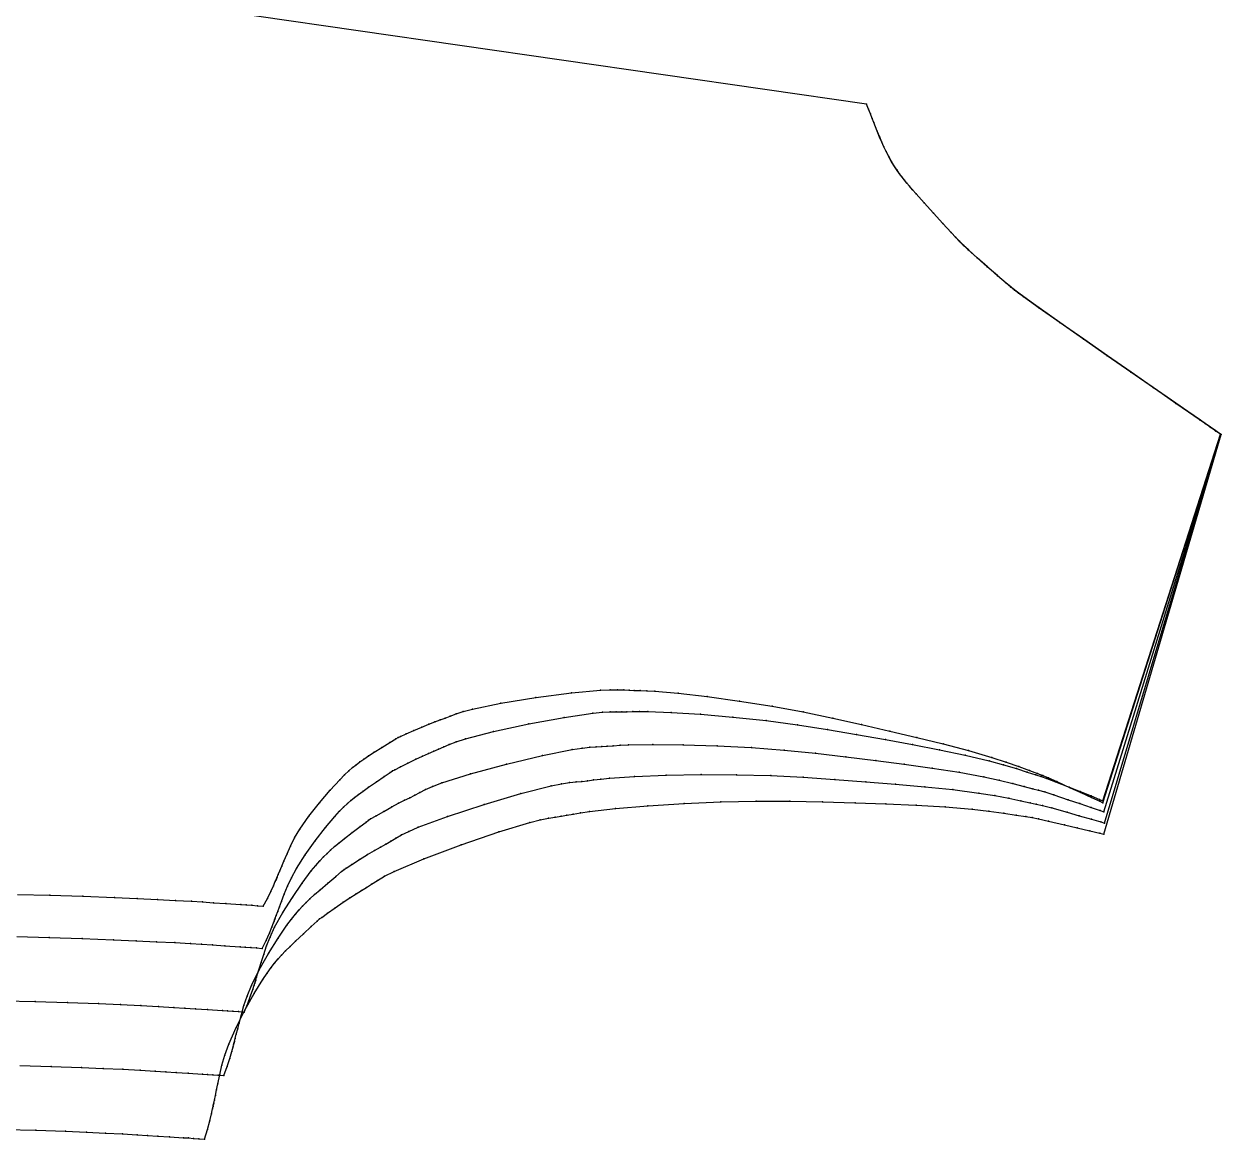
# Model space of a CAD drawing. Extents: x 50 to 2594, y 47 to 2136.
# Drawn here: x 1745.8 to 2028.8, y 778.2 to 1041.7 of the extents above; entities that cross this region are included whole.
import ezdxf

# ---------------------------------------------------------------- set-up
doc = ezdxf.new("R2010")
doc.units = 0

# ---------------------------------------------------------------- blocks, each defined once
blk = doc.blocks.new('837.DELANTERO_XS')
at = {"layer": '1'}
blk.add_lwpolyline([(1744.275, 836.033), (1751.91, 835.834), (1759.709, 835.589), (1767.193, 835.31), (1772.537, 835.077), (1777.37, 834.841), (1781.664, 834.61), (1785.391, 834.393), (1788.015, 834.231), (1790.608, 834.063), (1793.521, 833.867), (1797.105, 833.622), (1798.338, 833.538), (1799.64, 833.449), (1800.992, 833.356), (1802.372, 833.262), (1803.357, 835.074), (1804.167, 836.709), (1804.788, 838.065), (1805.21, 839.037), (1805.391, 839.468), (1805.499, 839.731), (1805.574, 839.917), (1805.655, 840.118), (1805.916, 840.735), (1806.3, 841.631), (1806.764, 842.717), (1807.266, 843.9), (1808, 845.638), (1808.813, 847.44), (1809.797, 849.359), (1811.04, 851.446), (1813.177, 854.511), (1815.649, 857.673), (1818.168, 860.642), (1820.446, 863.124), (1821.584, 864.269), (1822.582, 865.201), (1823.49, 865.983), (1824.354, 866.675), (1825.215, 867.33), (1826.156, 868.004), (1827.252, 868.746), (1828.577, 869.602), (1830.438, 870.764), (1832.294, 871.9), (1833.72, 872.763), (1834.29, 873.106), (1834.821, 873.351), (1836.171, 873.965), (1837.979, 874.769), (1839.88, 875.582), (1841.502, 876.232), (1842.927, 876.772), (1844.203, 877.242), (1845.375, 877.686), (1846.594, 878.173), (1847.942, 878.686), (1849.615, 879.232), (1851.808, 879.818), (1858.507, 881.181), (1866.845, 882.534), (1875.229, 883.651), (1882.07, 884.307), (1884.361, 884.403), (1886.136, 884.395), (1887.575, 884.333), (1888.858, 884.263), (1890.085, 884.223), (1891.44, 884.19), (1893.029, 884.136), (1894.959, 884.029), (1900.442, 883.548), (1907.32, 882.757), (1914.946, 881.722), (1922.668, 880.507), (1930.038, 879.157), (1937.018, 877.711), (1943.781, 876.191), (1950.498, 874.618), (1956.839, 873.114), (1963.099, 871.578), (1969.086, 870.006), (1974.605, 868.394), (1977.983, 867.286), (1980.968, 866.23), (1983.475, 865.297), (1985.414, 864.56), (1986.66, 864.087), (1987.989, 863.551), (1989.962, 862.689), (1993.142, 861.243), (1995.645, 860.088), (1998.158, 858.922), (2000.096, 858.022), (2000.872, 857.66), (2028.671, 944.769), (2027.455, 945.61), (2026.226, 946.459), (2024.998, 947.309), (2023.783, 948.149), (2018.07, 952.1), (2012.715, 955.807), (2007.42, 959.481), (2001.886, 963.333), (1996.256, 967.265), (1990.704, 971.159), (1985.799, 974.621), (1982.106, 977.262), (1980.92, 978.13), (1979.95, 978.869), (1979.023, 979.613), (1977.97, 980.496), (1975.92, 982.261), (1973.526, 984.357), (1971.122, 986.495), (1969.04, 988.386), (1967.914, 989.442), (1966.958, 990.381), (1966.025, 991.343), (1964.967, 992.47), (1963.019, 994.579), (1960.791, 997.017), (1958.582, 999.46), (1956.693, 1001.581), (1955.829, 1002.571), (1955.121, 1003.403), (1954.509, 1004.141), (1953.933, 1004.851), (1953.366, 1005.563), (1952.784, 1006.325), (1952.19, 1007.15), (1951.59, 1008.053), (1950.902, 1009.194), (1950.238, 1010.392), (1949.622, 1011.579), (1949.079, 1012.689), (1948.577, 1013.786), (1948.084, 1014.954), (1947.493, 1016.432), (1946.699, 1018.461), (1946.325, 1019.42), (1945.913, 1020.475), (1945.47, 1021.608), (1945.004, 1022.8), (1776.781, 1047.059)], dxfattribs=at)
at = {"layer": '2'}
for p in [(1945.004, 1022.8), (2028.671, 944.769), (1834.29, 873.106), (2000.872, 857.66), (1802.372, 833.262)]:
    blk.add_point(p, dxfattribs=at)
at = {"layer": '3'}
for p in [(1945.47, 1021.608), (1945.913, 1020.475), (1946.325, 1019.42), (1946.699, 1018.461), (1947.493, 1016.432), (1948.084, 1014.954), (1948.577, 1013.786), (1949.079, 1012.689), (1949.622, 1011.579), (1950.238, 1010.392), (1950.902, 1009.194), (1951.59, 1008.053), (1952.19, 1007.15), (1952.784, 1006.325), (1953.366, 1005.563), (1953.933, 1004.851), (1954.509, 1004.141), (1955.121, 1003.403), (1955.829, 1002.571), (1956.693, 1001.581), (1958.582, 999.46), (1960.791, 997.017), (1963.019, 994.579), (1964.967, 992.47), (1966.025, 991.343), (1966.958, 990.381), (1967.914, 989.442), (1969.04, 988.386), (1971.122, 986.495), (1973.526, 984.357), (1975.92, 982.261), (1977.97, 980.496), (1979.023, 979.613), (1979.95, 978.869), (1980.92, 978.13), (1982.106, 977.262), (1985.799, 974.621), (1990.704, 971.159), (1996.256, 967.265), (2001.886, 963.333), (2007.42, 959.481), (2012.715, 955.807), (2018.07, 952.1), (2023.783, 948.149), (2024.998, 947.309), (2026.226, 946.459), (2027.455, 945.61), (1875.229, 883.651), (1882.07, 884.307), (1884.361, 884.403), (1886.136, 884.395), (1887.575, 884.333), (1888.858, 884.263), (1890.085, 884.223), (1891.44, 884.19), (1893.029, 884.136), (1894.959, 884.029), (1900.442, 883.548), (1858.507, 881.181), (1866.845, 882.534), (1907.32, 882.757), (1914.946, 881.722), (1922.668, 880.507), (1844.203, 877.242), (1845.375, 877.686), (1846.594, 878.173), (1847.942, 878.686), (1849.615, 879.232), (1851.808, 879.818), (1930.038, 879.157), (1937.018, 877.711), (1837.979, 874.769), (1839.88, 875.582), (1841.502, 876.232), (1842.927, 876.772), (1943.781, 876.191), (1950.498, 874.618), (1832.294, 871.9), (1833.72, 872.763), (1834.821, 873.351), (1836.171, 873.965), (1956.839, 873.114), (1963.099, 871.578), (1827.252, 868.746), (1828.577, 869.602), (1830.438, 870.764), (1969.086, 870.006), (1823.49, 865.983), (1824.354, 866.675), (1825.215, 867.33), (1826.156, 868.004), (1974.605, 868.394), (1977.983, 867.286), (1980.968, 866.23), (1820.446, 863.124), (1821.584, 864.269), (1822.582, 865.201), (1983.475, 865.297), (1985.414, 864.56), (1986.66, 864.087), (1987.989, 863.551), (1818.168, 860.642), (1989.962, 862.689), (1993.142, 861.243), (1815.649, 857.673), (1995.645, 860.088), (1998.158, 858.922), (2000.096, 858.022), (1813.177, 854.511), (1809.797, 849.359), (1811.04, 851.446), (1808.813, 847.44), (1807.266, 843.9), (1808, 845.638), (1805.916, 840.735), (1806.3, 841.631), (1806.764, 842.717), (1804.788, 838.065), (1805.21, 839.037), (1805.391, 839.468), (1805.499, 839.731), (1805.574, 839.917), (1805.655, 840.118), (1751.91, 835.834), (1759.709, 835.589), (1767.193, 835.31), (1772.537, 835.077), (1777.37, 834.841), (1803.357, 835.074), (1804.167, 836.709), (1781.664, 834.61), (1785.391, 834.393), (1788.015, 834.231), (1790.608, 834.063), (1793.521, 833.867), (1797.105, 833.622), (1798.338, 833.538), (1799.64, 833.449), (1800.992, 833.356)]:
    blk.add_point(p, dxfattribs=at)
at = {"layer": '4'}
blk.add_point((1834.29, 873.106, 5), dxfattribs=at)
blk = doc.blocks.new('837.DELANTERO_S')
at = {"layer": '1'}
blk.add_lwpolyline([(1744.117, 826.039), (1751.744, 825.84), (1759.535, 825.596), (1767.011, 825.319), (1772.351, 825.087), (1777.179, 824.852), (1781.468, 824.621), (1785.191, 824.405), (1787.812, 824.244), (1790.403, 824.076), (1793.313, 823.88), (1796.893, 823.636), (1798.125, 823.552), (1799.426, 823.463), (1800.776, 823.371), (1802.155, 823.277), (1803.08, 825.163), (1803.835, 826.862), (1804.41, 828.269), (1804.798, 829.277), (1804.964, 829.723), (1805.062, 829.996), (1805.13, 830.188), (1805.205, 830.396), (1805.444, 831.035), (1805.797, 831.964), (1806.223, 833.089), (1806.684, 834.315), (1807.357, 836.115), (1808.108, 837.984), (1809.027, 839.98), (1810.204, 842.158), (1812.249, 845.368), (1814.63, 848.693), (1817.069, 851.822), (1819.282, 854.446), (1820.391, 855.66), (1821.368, 856.652), (1822.258, 857.486), (1823.108, 858.228), (1823.957, 858.93), (1824.887, 859.657), (1825.97, 860.459), (1827.283, 861.387), (1829.128, 862.649), (1830.969, 863.885), (1832.384, 864.824), (1832.949, 865.198), (1833.469, 865.47), (1834.793, 866.155), (1836.565, 867.052), (1838.431, 867.965), (1840.025, 868.699), (1841.427, 869.313), (1842.683, 869.849), (1843.836, 870.354), (1845.034, 870.905), (1846.36, 871.487), (1848.011, 872.12), (1850.181, 872.819), (1856.831, 874.526), (1865.125, 876.307), (1873.479, 877.853), (1880.307, 878.857), (1882.601, 879.07), (1884.382, 879.153), (1885.828, 879.163), (1887.119, 879.158), (1888.352, 879.18), (1889.713, 879.216), (1891.309, 879.242), (1893.25, 879.233), (1898.774, 879.029), (1905.714, 878.585), (1913.415, 877.933), (1921.223, 877.106), (1928.685, 876.126), (1935.759, 875.03), (1942.62, 873.848), (1949.437, 872.612), (1955.874, 871.425), (1962.232, 870.202), (1968.316, 868.929), (1973.934, 867.592), (1977.378, 866.652), (1980.427, 865.744), (1982.988, 864.935), (1984.971, 864.294), (1986.245, 863.884), (1987.605, 863.413), (1989.628, 862.649), (1992.891, 861.36), (1995.46, 860.328), (1998.041, 859.286), (2000.03, 858.481), (2000.826, 858.158), (2028.671, 944.769), (2027.455, 945.61), (2026.226, 946.459), (2024.998, 947.309), (2023.783, 948.149), (2018.07, 952.1), (2012.715, 955.807), (2007.42, 959.481), (2001.886, 963.333), (1996.256, 967.265), (1990.704, 971.159), (1985.799, 974.621), (1982.106, 977.262), (1980.92, 978.13), (1979.95, 978.869), (1979.023, 979.613), (1977.97, 980.496), (1975.92, 982.261), (1973.526, 984.357), (1971.122, 986.495), (1969.04, 988.386), (1967.914, 989.442), (1966.958, 990.381), (1966.025, 991.343), (1964.967, 992.47), (1963.019, 994.579), (1960.791, 997.017), (1958.582, 999.46), (1956.693, 1001.581), (1955.829, 1002.571), (1955.121, 1003.403), (1954.509, 1004.141), (1953.933, 1004.851), (1953.366, 1005.563), (1952.784, 1006.325), (1952.19, 1007.15), (1951.59, 1008.053), (1950.902, 1009.194), (1950.238, 1010.392), (1949.622, 1011.579), (1949.079, 1012.689), (1948.577, 1013.786), (1948.084, 1014.954), (1947.493, 1016.432), (1946.699, 1018.461), (1946.325, 1019.42), (1945.913, 1020.475), (1945.47, 1021.608), (1945.004, 1022.8), (1776.781, 1047.059)], dxfattribs=at)
at = {"layer": '2'}
for p in [(1945.004, 1022.8), (2028.671, 944.769), (1832.949, 865.198), (2000.826, 858.158), (1802.155, 823.277)]:
    blk.add_point(p, dxfattribs=at)
at = {"layer": '3'}
for p in [(1945.47, 1021.608), (1945.913, 1020.475), (1946.325, 1019.42), (1946.699, 1018.461), (1947.493, 1016.432), (1948.084, 1014.954), (1948.577, 1013.786), (1949.079, 1012.689), (1949.622, 1011.579), (1950.238, 1010.392), (1950.902, 1009.194), (1951.59, 1008.053), (1952.19, 1007.15), (1952.784, 1006.325), (1953.366, 1005.563), (1953.933, 1004.851), (1954.509, 1004.141), (1955.121, 1003.403), (1955.829, 1002.571), (1956.693, 1001.581), (1958.582, 999.46), (1960.791, 997.017), (1963.019, 994.579), (1964.967, 992.47), (1966.025, 991.343), (1966.958, 990.381), (1967.914, 989.442), (1969.04, 988.386), (1971.122, 986.495), (1973.526, 984.357), (1975.92, 982.261), (1977.97, 980.496), (1979.023, 979.613), (1979.95, 978.869), (1980.92, 978.13), (1982.106, 977.262), (1985.799, 974.621), (1990.704, 971.159), (1996.256, 967.265), (2001.886, 963.333), (2007.42, 959.481), (2012.715, 955.807), (2018.07, 952.1), (2023.783, 948.149), (2024.998, 947.309), (2026.226, 946.459), (2027.455, 945.61), (1873.479, 877.853), (1880.307, 878.857), (1882.601, 879.07), (1884.382, 879.153), (1885.828, 879.163), (1887.119, 879.158), (1888.352, 879.18), (1889.713, 879.216), (1891.309, 879.242), (1893.25, 879.233), (1898.774, 879.029), (1905.714, 878.585), (1913.415, 877.933), (1856.831, 874.526), (1865.125, 876.307), (1921.223, 877.106), (1928.685, 876.126), (1935.759, 875.03), (1848.011, 872.12), (1850.181, 872.819), (1942.62, 873.848), (1949.437, 872.612), (1841.427, 869.313), (1842.683, 869.849), (1843.836, 870.354), (1845.034, 870.905), (1846.36, 871.487), (1955.874, 871.425), (1962.232, 870.202), (1968.316, 868.929), (1834.793, 866.155), (1836.565, 867.052), (1838.431, 867.965), (1840.025, 868.699), (1973.934, 867.592), (1977.378, 866.652), (1830.969, 863.885), (1832.384, 864.824), (1833.469, 865.47), (1980.427, 865.744), (1982.988, 864.935), (1984.971, 864.294), (1986.245, 863.884), (1987.605, 863.413), (1825.97, 860.459), (1827.283, 861.387), (1829.128, 862.649), (1989.628, 862.649), (1992.891, 861.36), (1995.46, 860.328), (1822.258, 857.486), (1823.108, 858.228), (1823.957, 858.93), (1824.887, 859.657), (1998.041, 859.286), (2000.03, 858.481), (1820.391, 855.66), (1821.368, 856.652), (1817.069, 851.822), (1819.282, 854.446), (1814.63, 848.693), (1812.249, 845.368), (1810.204, 842.158), (1808.108, 837.984), (1809.027, 839.98), (1807.357, 836.115), (1805.797, 831.964), (1806.223, 833.089), (1806.684, 834.315), (1804.798, 829.277), (1804.964, 829.723), (1805.062, 829.996), (1805.13, 830.188), (1805.205, 830.396), (1805.444, 831.035), (1803.835, 826.862), (1804.41, 828.269), (1751.744, 825.84), (1759.535, 825.596), (1767.011, 825.319), (1772.351, 825.087), (1777.179, 824.852), (1781.468, 824.621), (1785.191, 824.405), (1787.812, 824.244), (1790.403, 824.076), (1793.313, 823.88), (1796.893, 823.636), (1798.125, 823.552), (1803.08, 825.163), (1799.426, 823.463), (1800.776, 823.371)]:
    blk.add_point(p, dxfattribs=at)
at = {"layer": '4'}
blk.add_point((1832.949, 865.198, 5), dxfattribs=at)
blk = doc.blocks.new('837.DELANTERO_M')
at = {"layer": '1'}
blk.add_lwpolyline([(1741.008, 810.905), (1748.48, 810.716), (1756.113, 810.481), (1763.438, 810.213), (1768.669, 809.99), (1773.399, 809.762), (1777.601, 809.539), (1781.249, 809.33), (1783.817, 809.173), (1786.355, 809.01), (1789.206, 808.82), (1792.714, 808.583), (1793.921, 808.502), (1795.195, 808.415), (1796.518, 808.326), (1797.869, 808.234), (1798.713, 810.245), (1799.392, 812.052), (1799.903, 813.544), (1800.243, 814.612), (1800.388, 815.084), (1800.474, 815.373), (1800.532, 815.576), (1800.597, 815.796), (1800.806, 816.472), (1801.115, 817.457), (1801.489, 818.648), (1801.891, 819.947), (1802.479, 821.852), (1803.144, 823.835), (1803.975, 825.958), (1805.063, 828.286), (1806.986, 831.737), (1809.252, 835.326), (1811.588, 838.717), (1813.722, 841.571), (1814.798, 842.895), (1815.75, 843.982), (1816.622, 844.901), (1817.458, 845.721), (1818.295, 846.501), (1819.213, 847.31), (1820.288, 848.207), (1821.591, 849.248), (1823.426, 850.667), (1825.259, 852.06), (1826.668, 853.119), (1827.231, 853.54), (1827.753, 853.85), (1829.082, 854.631), (1830.864, 855.656), (1832.741, 856.702), (1834.347, 857.549), (1835.762, 858.26), (1837.029, 858.883), (1838.193, 859.468), (1839.4, 860.104), (1840.738, 860.779), (1842.408, 861.523), (1844.611, 862.366), (1851.387, 864.497), (1859.857, 866.794), (1868.401, 868.853), (1875.399, 870.268), (1877.757, 870.615), (1879.592, 870.798), (1881.086, 870.889), (1882.419, 870.955), (1883.692, 871.046), (1885.096, 871.159), (1886.744, 871.274), (1888.749, 871.372), (1894.467, 871.466), (1901.661, 871.39), (1909.653, 871.143), (1917.764, 870.72), (1925.526, 870.119), (1932.896, 869.378), (1940.048, 868.537), (1947.159, 867.636), (1953.875, 866.766), (1960.51, 865.854), (1966.865, 864.875), (1972.743, 863.804), (1976.353, 863.023), (1979.552, 862.254), (1982.243, 861.56), (1984.327, 861.007), (1985.666, 860.653), (1987.097, 860.242), (1989.228, 859.565), (1992.67, 858.413), (1995.382, 857.489), (1998.105, 856.556), (2000.205, 855.834), (2001.045, 855.544), (2028.71, 944.742), (2027.493, 945.583), (2026.264, 946.433), (2025.035, 947.282), (2023.82, 948.123), (2018.104, 952.075), (2012.747, 955.784), (2007.449, 959.459), (2001.913, 963.311), (1996.281, 967.245), (1990.727, 971.139), (1985.819, 974.603), (1982.124, 977.244), (1980.938, 978.112), (1979.967, 978.852), (1979.041, 979.596), (1977.987, 980.479), (1975.936, 982.244), (1973.541, 984.341), (1971.136, 986.48), (1969.053, 988.371), (1967.927, 989.428), (1966.97, 990.367), (1966.036, 991.329), (1964.978, 992.456), (1963.029, 994.566), (1960.8, 997.005), (1958.59, 999.448), (1956.7, 1001.57), (1955.836, 1002.561), (1955.128, 1003.393), (1954.515, 1004.131), (1953.939, 1004.842), (1953.372, 1005.554), (1952.789, 1006.316), (1952.195, 1007.141), (1951.595, 1008.044), (1950.907, 1009.186), (1950.242, 1010.384), (1949.626, 1011.572), (1949.083, 1012.682), (1948.58, 1013.78), (1948.087, 1014.948), (1947.496, 1016.427), (1946.701, 1018.456), (1946.327, 1019.416), (1945.914, 1020.471), (1945.472, 1021.604), (1945.006, 1022.797), (1776.781, 1047.059)], dxfattribs=at)
at = {"layer": '2'}
for p in [(1945.006, 1022.797), (2028.71, 944.742), (2001.045, 855.544), (1827.231, 853.54), (1797.869, 808.234)]:
    blk.add_point(p, dxfattribs=at)
at = {"layer": '3'}
for p in [(1945.472, 1021.604), (1945.914, 1020.471), (1946.327, 1019.416), (1946.701, 1018.456), (1947.496, 1016.427), (1948.087, 1014.948), (1948.58, 1013.78), (1949.083, 1012.682), (1949.626, 1011.572), (1950.242, 1010.384), (1950.907, 1009.186), (1951.595, 1008.044), (1952.195, 1007.141), (1952.789, 1006.316), (1953.372, 1005.554), (1953.939, 1004.842), (1954.515, 1004.131), (1955.128, 1003.393), (1955.836, 1002.561), (1956.7, 1001.57), (1958.59, 999.448), (1960.8, 997.005), (1963.029, 994.566), (1964.978, 992.456), (1966.036, 991.329), (1966.97, 990.367), (1967.927, 989.428), (1969.053, 988.371), (1971.136, 986.48), (1973.541, 984.341), (1975.936, 982.244), (1977.987, 980.479), (1979.041, 979.596), (1979.967, 978.852), (1980.938, 978.112), (1982.124, 977.244), (1985.819, 974.603), (1990.727, 971.139), (1996.281, 967.245), (2001.913, 963.311), (2007.449, 959.459), (2012.747, 955.784), (2018.104, 952.075), (2023.82, 948.123), (2025.035, 947.282), (2026.264, 946.433), (2027.493, 945.583), (1868.401, 868.853), (1875.399, 870.268), (1877.757, 870.615), (1879.592, 870.798), (1881.086, 870.889), (1882.419, 870.955), (1883.692, 871.046), (1885.096, 871.159), (1886.744, 871.274), (1888.749, 871.372), (1894.467, 871.466), (1901.661, 871.39), (1909.653, 871.143), (1917.764, 870.72), (1925.526, 870.119), (1932.896, 869.378), (1859.857, 866.794), (1940.048, 868.537), (1947.159, 867.636), (1953.875, 866.766), (1851.387, 864.497), (1960.51, 865.854), (1966.865, 864.875), (1972.743, 863.804), (1840.738, 860.779), (1842.408, 861.523), (1844.611, 862.366), (1976.353, 863.023), (1979.552, 862.254), (1982.243, 861.56), (1984.327, 861.007), (1985.666, 860.653), (1834.347, 857.549), (1835.762, 858.26), (1837.029, 858.883), (1838.193, 859.468), (1839.4, 860.104), (1987.097, 860.242), (1989.228, 859.565), (1992.67, 858.413), (1995.382, 857.489), (1829.082, 854.631), (1830.864, 855.656), (1832.741, 856.702), (1998.105, 856.556), (2000.205, 855.834), (1825.259, 852.06), (1826.668, 853.119), (1827.753, 853.85), (1821.591, 849.248), (1823.426, 850.667), (1818.295, 846.501), (1819.213, 847.31), (1820.288, 848.207), (1815.75, 843.982), (1816.622, 844.901), (1817.458, 845.721), (1813.722, 841.571), (1814.798, 842.895), (1811.588, 838.717), (1809.252, 835.326), (1806.986, 831.737), (1805.063, 828.286), (1803.144, 823.835), (1803.975, 825.958), (1802.479, 821.852), (1801.489, 818.648), (1801.891, 819.947), (1800.388, 815.084), (1800.474, 815.373), (1800.532, 815.576), (1800.597, 815.796), (1800.806, 816.472), (1801.115, 817.457), (1799.903, 813.544), (1800.243, 814.612), (1748.48, 810.716), (1756.113, 810.481), (1763.438, 810.213), (1768.669, 809.99), (1773.399, 809.762), (1777.601, 809.539), (1781.249, 809.33), (1798.713, 810.245), (1799.392, 812.052), (1783.817, 809.173), (1786.355, 809.01), (1789.206, 808.82), (1792.714, 808.583), (1793.921, 808.502), (1795.195, 808.415), (1796.518, 808.326)]:
    blk.add_point(p, dxfattribs=at)
at = {"layer": '4'}
blk.add_point((1827.231, 853.54, 5), dxfattribs=at)
blk = doc.blocks.new('837.DELANTERO_L')
at = {"layer": '1'}
blk.add_lwpolyline([(1744.819, 795.607), (1752.276, 795.385), (1759.43, 795.13), (1764.54, 794.916), (1769.16, 794.698), (1773.265, 794.484), (1776.828, 794.283), (1779.337, 794.132), (1781.816, 793.975), (1784.601, 793.792), (1788.028, 793.564), (1789.207, 793.486), (1790.452, 793.402), (1791.744, 793.316), (1793.063, 793.228), (1793.846, 795.365), (1794.466, 797.281), (1794.926, 798.862), (1795.229, 799.992), (1795.358, 800.491), (1795.433, 800.796), (1795.484, 801.011), (1795.541, 801.243), (1795.726, 801.959), (1796.001, 803), (1796.332, 804.26), (1796.689, 805.633), (1797.21, 807.648), (1797.807, 809.748), (1798.57, 812.002), (1799.591, 814.481), (1801.429, 818.172), (1803.617, 822.024), (1805.888, 825.672), (1807.974, 828.75), (1809.031, 830.183), (1809.971, 831.362), (1810.836, 832.362), (1811.667, 833.258), (1812.502, 834.111), (1813.421, 835), (1814.497, 835.987), (1815.806, 837.136), (1817.65, 838.704), (1819.493, 840.244), (1820.91, 841.417), (1821.477, 841.883), (1822.001, 842.231), (1823.337, 843.107), (1825.127, 844.26), (1827.017, 845.438), (1828.634, 846.397), (1830.062, 847.206), (1831.342, 847.916), (1832.516, 848.582), (1833.732, 849.301), (1835.082, 850.069), (1836.772, 850.925), (1839.008, 851.91), (1845.91, 854.463), (1854.557, 857.276), (1863.292, 859.846), (1870.462, 861.67), (1872.883, 862.15), (1874.773, 862.434), (1876.315, 862.605), (1877.691, 862.742), (1879.003, 862.901), (1880.45, 863.09), (1882.149, 863.294), (1884.219, 863.498), (1890.131, 863.89), (1897.579, 864.182), (1905.862, 864.336), (1914.278, 864.316), (1922.341, 864.094), (1930.005, 863.705), (1937.449, 863.203), (1944.854, 862.636), (1951.848, 862.081), (1958.761, 861.478), (1965.388, 860.792), (1971.526, 859.986), (1975.301, 859.364), (1978.651, 858.732), (1981.472, 858.152), (1983.656, 857.687), (1985.06, 857.39), (1986.562, 857.038), (1988.802, 856.447), (1992.423, 855.432), (1995.277, 854.615), (1998.143, 853.79), (2000.352, 853.151), (2001.237, 852.894), (2028.747, 944.716), (2027.53, 945.557), (2026.301, 946.407), (2025.072, 947.257), (2023.856, 948.097), (2018.138, 952.051), (2012.778, 955.76), (2007.478, 959.436), (2001.94, 963.29), (1996.305, 967.225), (1990.749, 971.12), (1985.839, 974.585), (1982.143, 977.227), (1980.956, 978.095), (1979.985, 978.835), (1979.058, 979.579), (1978.004, 980.463), (1975.951, 982.228), (1973.556, 984.326), (1971.149, 986.465), (1969.065, 988.357), (1967.939, 989.414), (1966.982, 990.353), (1966.048, 991.316), (1964.989, 992.443), (1963.039, 994.554), (1960.809, 996.994), (1958.598, 999.438), (1956.707, 1001.56), (1955.843, 1002.551), (1955.134, 1003.383), (1954.521, 1004.122), (1953.945, 1004.833), (1953.378, 1005.545), (1952.794, 1006.307), (1952.2, 1007.132), (1951.6, 1008.036), (1950.911, 1009.178), (1950.246, 1010.377), (1949.629, 1011.565), (1949.086, 1012.676), (1948.583, 1013.774), (1948.09, 1014.942), (1947.498, 1016.421), (1946.704, 1018.452), (1946.329, 1019.412), (1945.916, 1020.467), (1945.473, 1021.601), (1945.007, 1022.794), (1776.781, 1047.059)], dxfattribs=at)
at = {"layer": '2'}
for p in [(1945.007, 1022.794), (2028.747, 944.716), (2001.237, 852.894), (1821.477, 841.883), (1793.063, 793.228)]:
    blk.add_point(p, dxfattribs=at)
at = {"layer": '3'}
for p in [(1945.473, 1021.601), (1945.916, 1020.467), (1946.329, 1019.412), (1946.704, 1018.452), (1947.498, 1016.421), (1948.09, 1014.942), (1948.583, 1013.774), (1949.086, 1012.676), (1949.629, 1011.565), (1950.246, 1010.377), (1950.911, 1009.178), (1951.6, 1008.036), (1952.2, 1007.132), (1952.794, 1006.307), (1953.378, 1005.545), (1953.945, 1004.833), (1954.521, 1004.122), (1955.134, 1003.383), (1955.843, 1002.551), (1956.707, 1001.56), (1958.598, 999.438), (1960.809, 996.994), (1963.039, 994.554), (1964.989, 992.443), (1966.048, 991.316), (1966.982, 990.353), (1967.939, 989.414), (1969.065, 988.357), (1971.149, 986.465), (1973.556, 984.326), (1975.951, 982.228), (1978.004, 980.463), (1979.058, 979.579), (1979.985, 978.835), (1980.956, 978.095), (1982.143, 977.227), (1985.839, 974.585), (1990.749, 971.12), (1996.305, 967.225), (2001.94, 963.29), (2007.478, 959.436), (2012.778, 955.76), (2018.138, 952.051), (2023.856, 948.097), (2025.072, 947.257), (2026.301, 946.407), (2027.53, 945.557), (1880.45, 863.09), (1882.149, 863.294), (1884.219, 863.498), (1890.131, 863.89), (1897.579, 864.182), (1905.862, 864.336), (1914.278, 864.316), (1922.341, 864.094), (1930.005, 863.705), (1937.449, 863.203), (1870.462, 861.67), (1872.883, 862.15), (1874.773, 862.434), (1876.315, 862.605), (1877.691, 862.742), (1879.003, 862.901), (1944.854, 862.636), (1951.848, 862.081), (1958.761, 861.478), (1965.388, 860.792), (1863.292, 859.846), (1971.526, 859.986), (1975.301, 859.364), (1978.651, 858.732), (1981.472, 858.152), (1983.656, 857.687), (1854.557, 857.276), (1985.06, 857.39), (1986.562, 857.038), (1988.802, 856.447), (1992.423, 855.432), (1995.277, 854.615), (1839.008, 851.91), (1845.91, 854.463), (1998.143, 853.79), (2000.352, 853.151), (1833.732, 849.301), (1835.082, 850.069), (1836.772, 850.925), (1828.634, 846.397), (1830.062, 847.206), (1831.342, 847.916), (1832.516, 848.582), (1825.127, 844.26), (1827.017, 845.438), (1820.91, 841.417), (1822.001, 842.231), (1823.337, 843.107), (1817.65, 838.704), (1819.493, 840.244), (1813.421, 835), (1814.497, 835.987), (1815.806, 837.136), (1810.836, 832.362), (1811.667, 833.258), (1812.502, 834.111), (1809.031, 830.183), (1809.971, 831.362), (1807.974, 828.75), (1805.888, 825.672), (1803.617, 822.024), (1801.429, 818.172), (1799.591, 814.481), (1797.807, 809.748), (1798.57, 812.002), (1797.21, 807.648), (1796.332, 804.26), (1796.689, 805.633), (1795.484, 801.011), (1795.541, 801.243), (1795.726, 801.959), (1796.001, 803), (1794.926, 798.862), (1795.229, 799.992), (1795.358, 800.491), (1795.433, 800.796), (1752.276, 795.385), (1793.846, 795.365), (1794.466, 797.281), (1759.43, 795.13), (1764.54, 794.916), (1769.16, 794.698), (1773.265, 794.484), (1776.828, 794.283), (1779.337, 794.132), (1781.816, 793.975), (1784.601, 793.792), (1788.028, 793.564), (1789.207, 793.486), (1790.452, 793.402), (1791.744, 793.316)]:
    blk.add_point(p, dxfattribs=at)
at = {"layer": '4'}
blk.add_point((1821.477, 841.883, 5), dxfattribs=at)
blk = doc.blocks.new('837.DELANTERO_XL')
at = {"layer": '1'}
blk.add_lwpolyline([(1741.315, 780.493), (1748.601, 780.283), (1755.593, 780.04), (1760.587, 779.835), (1765.102, 779.626), (1769.114, 779.42), (1772.596, 779.226), (1775.048, 779.081), (1777.47, 778.93), (1780.192, 778.754), (1783.541, 778.534), (1784.693, 778.458), (1785.91, 778.378), (1787.172, 778.294), (1788.462, 778.209), (1789.174, 780.472), (1789.727, 782.496), (1790.129, 784.163), (1790.39, 785.354), (1790.499, 785.88), (1790.563, 786.2), (1790.606, 786.427), (1790.654, 786.671), (1790.812, 787.425), (1791.048, 788.522), (1791.332, 789.849), (1791.637, 791.296), (1792.082, 793.418), (1792.602, 795.632), (1793.288, 798.015), (1794.231, 800.645), (1795.965, 804.575), (1798.057, 808.689), (1800.245, 812.596), (1802.267, 815.9), (1803.298, 817.443), (1804.22, 818.716), (1805.071, 819.798), (1805.893, 820.77), (1806.721, 821.699), (1807.634, 822.668), (1808.707, 823.747), (1810.014, 825.006), (1811.857, 826.728), (1813.701, 828.42), (1815.12, 829.709), (1815.687, 830.221), (1816.213, 830.606), (1817.551, 831.577), (1819.347, 832.855), (1821.244, 834.165), (1822.87, 835.235), (1824.308, 836.14), (1825.597, 836.936), (1826.779, 837.681), (1828.002, 838.484), (1829.36, 839.343), (1831.066, 840.31), (1833.331, 841.436), (1840.345, 844.411), (1849.151, 847.737), (1858.06, 850.816), (1865.386, 853.049), (1867.867, 853.663), (1869.807, 854.048), (1871.393, 854.299), (1872.809, 854.507), (1874.159, 854.735), (1875.646, 855), (1877.393, 855.293), (1879.524, 855.605), (1885.619, 856.295), (1893.307, 856.957), (1901.864, 857.517), (1910.568, 857.902), (1918.917, 858.062), (1926.86, 858.031), (1934.583, 857.871), (1942.268, 857.643), (1949.527, 857.406), (1956.705, 857.117), (1963.591, 856.728), (1969.977, 856.191), (1973.911, 855.73), (1977.406, 855.238), (1980.35, 854.775), (1982.632, 854.4), (1984.098, 854.161), (1985.668, 853.869), (1988.013, 853.366), (1991.807, 852.492), (1994.797, 851.785), (1997.801, 851.069), (2000.116, 850.515), (2001.044, 850.293), (2028.784, 944.69), (2027.567, 945.532), (2026.336, 946.382), (2025.107, 947.232), (2023.891, 948.073), (2018.17, 952.028), (2012.808, 955.738), (2007.506, 959.415), (2001.966, 963.27), (1996.328, 967.205), (1990.77, 971.102), (1985.858, 974.567), (1982.16, 977.21), (1980.973, 978.079), (1980.002, 978.818), (1979.074, 979.563), (1978.02, 980.447), (1975.966, 982.213), (1973.57, 984.311), (1971.162, 986.451), (1969.077, 988.343), (1967.95, 989.4), (1966.993, 990.34), (1966.059, 991.303), (1964.999, 992.431), (1963.049, 994.542), (1960.818, 996.983), (1958.606, 999.427), (1956.714, 1001.55), (1955.849, 1002.542), (1955.14, 1003.374), (1954.527, 1004.113), (1953.95, 1004.824), (1953.383, 1005.536), (1952.8, 1006.298), (1952.205, 1007.124), (1951.605, 1008.028), (1950.915, 1009.171), (1950.25, 1010.37), (1949.633, 1011.558), (1949.089, 1012.669), (1948.586, 1013.768), (1948.092, 1014.936), (1947.501, 1016.416), (1946.706, 1018.447), (1946.331, 1019.407), (1945.918, 1020.463), (1945.475, 1021.597), (1945.008, 1022.791), (1776.781, 1047.059)], dxfattribs=at)
at = {"layer": '2'}
for p in [(1945.008, 1022.791), (2028.784, 944.69), (2001.044, 850.293), (1815.687, 830.221), (1788.462, 778.209)]:
    blk.add_point(p, dxfattribs=at)
at = {"layer": '3'}
for p in [(1945.475, 1021.597), (1945.918, 1020.463), (1946.331, 1019.407), (1946.706, 1018.447), (1947.501, 1016.416), (1948.092, 1014.936), (1948.586, 1013.768), (1949.089, 1012.669), (1949.633, 1011.558), (1950.25, 1010.37), (1950.915, 1009.171), (1951.605, 1008.028), (1952.205, 1007.124), (1952.8, 1006.298), (1953.383, 1005.536), (1953.95, 1004.824), (1954.527, 1004.113), (1955.14, 1003.374), (1955.849, 1002.542), (1956.714, 1001.55), (1958.606, 999.427), (1960.818, 996.983), (1963.049, 994.542), (1964.999, 992.431), (1966.059, 991.303), (1966.993, 990.34), (1967.95, 989.4), (1969.077, 988.343), (1971.162, 986.451), (1973.57, 984.311), (1975.966, 982.213), (1978.02, 980.447), (1979.074, 979.563), (1980.002, 978.818), (1980.973, 978.079), (1982.16, 977.21), (1985.858, 974.567), (1990.77, 971.102), (1996.328, 967.205), (2001.966, 963.27), (2007.506, 959.415), (2012.808, 955.738), (2018.17, 952.028), (2023.891, 948.073), (2025.107, 947.232), (2026.336, 946.382), (2027.567, 945.532), (1901.864, 857.517), (1910.568, 857.902), (1918.917, 858.062), (1926.86, 858.031), (1934.583, 857.871), (1942.268, 857.643), (1874.159, 854.735), (1875.646, 855), (1877.393, 855.293), (1879.524, 855.605), (1885.619, 856.295), (1893.307, 856.957), (1949.527, 857.406), (1956.705, 857.117), (1963.591, 856.728), (1969.977, 856.191), (1973.911, 855.73), (1977.406, 855.238), (1980.35, 854.775), (1865.386, 853.049), (1867.867, 853.663), (1869.807, 854.048), (1871.393, 854.299), (1872.809, 854.507), (1982.632, 854.4), (1984.098, 854.161), (1985.668, 853.869), (1988.013, 853.366), (1991.807, 852.492), (1994.797, 851.785), (1858.06, 850.816), (1997.801, 851.069), (2000.116, 850.515), (1849.151, 847.737), (1840.345, 844.411), (1833.331, 841.436), (1826.779, 837.681), (1828.002, 838.484), (1829.36, 839.343), (1831.066, 840.31), (1822.87, 835.235), (1824.308, 836.14), (1825.597, 836.936), (1819.347, 832.855), (1821.244, 834.165), (1815.12, 829.709), (1816.213, 830.606), (1817.551, 831.577), (1811.857, 826.728), (1813.701, 828.42), (1808.707, 823.747), (1810.014, 825.006), (1805.893, 820.77), (1806.721, 821.699), (1807.634, 822.668), (1804.22, 818.716), (1805.071, 819.798), (1802.267, 815.9), (1803.298, 817.443), (1800.245, 812.596), (1798.057, 808.689), (1795.965, 804.575), (1793.288, 798.015), (1794.231, 800.645), (1792.602, 795.632), (1792.082, 793.418), (1791.332, 789.849), (1791.637, 791.296), (1790.812, 787.425), (1791.048, 788.522), (1790.129, 784.163), (1790.39, 785.354), (1790.499, 785.88), (1790.563, 786.2), (1790.606, 786.427), (1790.654, 786.671), (1789.727, 782.496), (1748.601, 780.283), (1755.593, 780.04), (1760.587, 779.835), (1765.102, 779.626), (1769.114, 779.42), (1772.596, 779.226), (1775.048, 779.081), (1777.47, 778.93), (1780.192, 778.754), (1783.541, 778.534), (1784.693, 778.458), (1785.91, 778.378), (1787.172, 778.294), (1789.174, 780.472)]:
    blk.add_point(p, dxfattribs=at)
at = {"layer": '4'}
blk.add_point((1815.687, 830.221, 5), dxfattribs=at)

msp = doc.modelspace()

# ---------------------------------------------------------------- block references
at = {"layer": '1'}
for name in ['837.DELANTERO_XL', '837.DELANTERO_L', '837.DELANTERO_M', '837.DELANTERO_S', '837.DELANTERO_XS']:
    msp.add_blockref(name, (0, 0), dxfattribs=at)

doc.saveas('drawing.dxf')
